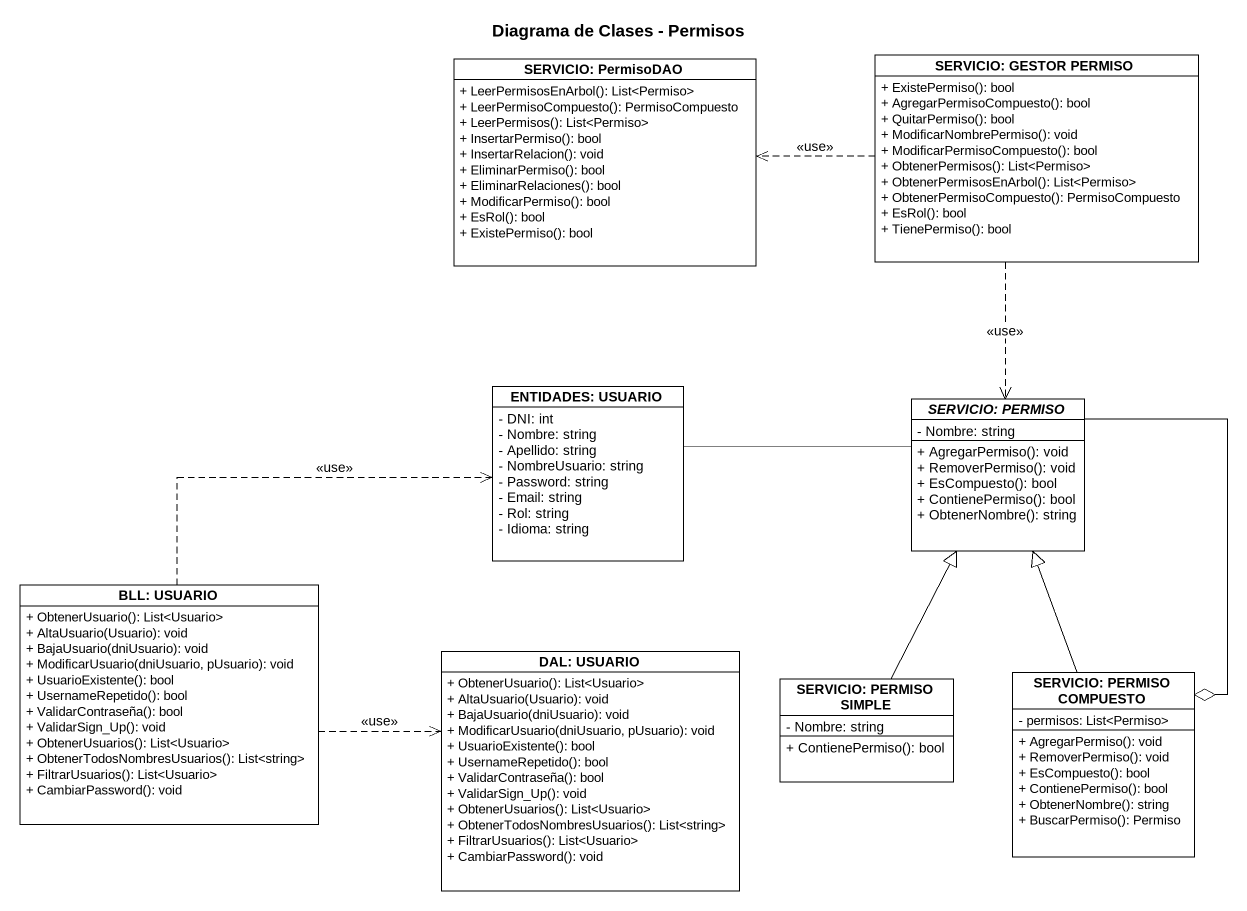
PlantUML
@startuml
title Diagrama de Clases - Permisos
hide circle
hide empty members
skinparam classAttributeIconSize 0
class "SERVICIO: PermisoDAO" as SERVICIO_PermisoDAO {
  + LeerPermisosEnArbol(): List<Permiso>
  + LeerPermisoCompuesto(): PermisoCompuesto
  + LeerPermisos(): List<Permiso>
  + InsertarPermiso(): bool
  + InsertarRelacion(): void
  + EliminarPermiso(): bool
  + EliminarRelaciones(): bool
  + ModificarPermiso(): bool
  + EsRol(): bool
  + ExistePermiso(): bool
}
class "SERVICIO: GESTOR PERMISO" as SERVICIO_GESTOR_PERMISO {
  + ExistePermiso(): bool
  + AgregarPermisoCompuesto(): bool
  + QuitarPermiso(): bool
  + ModificarNombrePermiso(): void
  + ModificarPermisoCompuesto(): bool
  + ObtenerPermisos(): List<Permiso>
  + ObtenerPermisosEnArbol(): List<Permiso>
  + ObtenerPermisoCompuesto(): PermisoCompuesto
  + EsRol(): bool
  + TienePermiso(): bool
}
class "ENTIDADES: USUARIO" as ENTIDADES_USUARIO {
  - DNI: int
  - Nombre: string
  - Apellido: string
  - NombreUsuario: string
  - Password: string
  - Email: string
  - Rol: string
  - Idioma: string
}
abstract class "SERVICIO: PERMISO" as SERVICIO_PERMISO {
  - Nombre: string
  + AgregarPermiso(): void
  + RemoverPermiso(): void
  + EsCompuesto(): bool
  + ContienePermiso(): bool
  + ObtenerNombre(): string
}
class "BLL: USUARIO" as BLL_USUARIO {
  + ObtenerUsuario(): List<Usuario>
  + AltaUsuario(Usuario): void
  + BajaUsuario(dniUsuario): void
  + ModificarUsuario(dniUsuario, pUsuario): void
  + UsuarioExistente(): bool
  + UsernameRepetido(): bool
  + ValidarContraseña(): bool
  + ValidarSign_Up(): void
  + ObtenerUsuarios(): List<Usuario>
  + ObtenerTodosNombresUsuarios(): List<string>
  + FiltrarUsuarios(): List<Usuario>
  + CambiarPassword(): void
}
class "DAL: USUARIO" as DAL_USUARIO {
  + ObtenerUsuario(): List<Usuario>
  + AltaUsuario(Usuario): void
  + BajaUsuario(dniUsuario): void
  + ModificarUsuario(dniUsuario, pUsuario): void
  + UsuarioExistente(): bool
  + UsernameRepetido(): bool
  + ValidarContraseña(): bool
  + ValidarSign_Up(): void
  + ObtenerUsuarios(): List<Usuario>
  + ObtenerTodosNombresUsuarios(): List<string>
  + FiltrarUsuarios(): List<Usuario>
  + CambiarPassword(): void
}
class "SERVICIO: PERMISO SIMPLE" as SERVICIO_PERMISO_SIMPLE {
  - Nombre: string
  + ContienePermiso(): bool
}
class "SERVICIO: PERMISO COMPUESTO" as SERVICIO_PERMISO_COMPUESTO {
  - permisos: List<Permiso>
  + AgregarPermiso(): void
  + RemoverPermiso(): void
  + EsCompuesto(): bool
  + ContienePermiso(): bool
  + ObtenerNombre(): string
  + BuscarPermiso(): Permiso
}
SERVICIO_GESTOR_PERMISO .left.> SERVICIO_PermisoDAO : <<use>>
SERVICIO_GESTOR_PERMISO ..> SERVICIO_PERMISO : <<use>>
SERVICIO_PERMISO -left- ENTIDADES_USUARIO
SERVICIO_PERMISO --o SERVICIO_PERMISO_COMPUESTO
BLL_USUARIO .right.> ENTIDADES_USUARIO : <<use>>
BLL_USUARIO .right.> DAL_USUARIO : <<use>>
SERVICIO_PERMISO_SIMPLE -up-|> SERVICIO_PERMISO
SERVICIO_PERMISO_COMPUESTO -up-|> SERVICIO_PERMISO
@enduml
